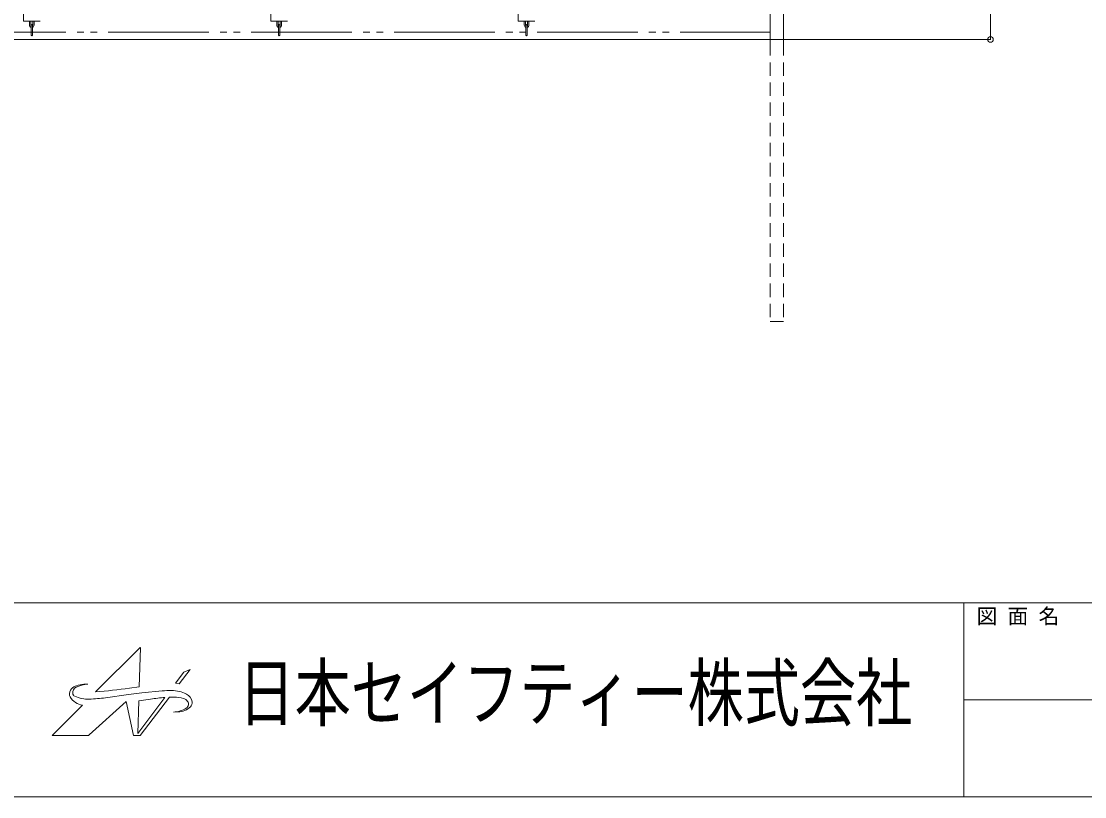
# Model space of a CAD drawing. Units: millimetres, scale not verified. Extents: x -9305 to 9305, y -6415 to 6415.
# Drawn here: x -1837 to 1971, y -6415 to -3639 of the extents above; entities that cross this region are included whole.
import ezdxf
from ezdxf.enums import TextEntityAlignment as Align

# ---------------------------------------------------------------- set-up
doc = ezdxf.new("R2010")
doc.units = ezdxf.units.MM
doc.header["$LTSCALE"] = 40
doc.header["$PDMODE"] = 32
doc.header["$PDSIZE"] = 20
doc.linetypes.add('DASHED1', pattern=[1.8, 1.2, -0.6])
doc.linetypes.add('DOUBLE_CHAIN2', pattern=[12.8, 9, -1, 0.6, -0.6, 0.6, -1])
for name, color, linetype, lineweight in [('0-0_0', 7, 'Continuous', 9), ('0-5_CLG-81', 7, 'Continuous', 9), ('0-B_ﾛｺﾞ', 5, 'Continuous', 9), ('0-C_図面枠', 7, 'Continuous', 9)]:
    doc.layers.add(name, color=color, linetype=linetype, lineweight=lineweight)
doc.styles.add('ＭＳ ゴシック', font='')
doc.styles.get('ＭＳ ゴシック').set_extended_font_data('MS Gothic')

msp = doc.modelspace()

# ---------------------------------------------------------------- linework, layer by layer
at = {"layer": '0-0_0'}
for p, q in [((1632.97, -3704.44), (1632.97, 795.56)), ((1632.97, 791.56), (1632.97, -3700.44)), ((1053.6, -3704.44), (1633.97, -3704.44))]:
    msp.add_line(p, q, dxfattribs=at)
msp.add_point((1632.97, -3704.44), dxfattribs=at)
at = {"layer": '0-5_CLG-81'}
for p, q in [((843.66, 720.26), (843.66, -3714.39)), ((892.26, 719.37), (892.26, -3714.39)), ((-1829.93, -3639.46), (-1829.93, 580.54)), ((-943.93, -3639.46), (-943.93, 580.54)), ((-57.93, -3639.46), (-57.93, 580.54)), ((-1829.93, -3639.46), (-1769.94, -3639.46)), ((-1808.44, -3639.46), (-1808.44, -3652.96)), ((-1803.44, -3639.46), (-1803.44, -3652.96)), ((-1802.44, -3653.96), (-1802.44, -3688.96)), ((-1797.44, -3653.96), (-1797.44, -3688.96)), ((-1796.44, -3639.46), (-1796.44, -3652.96)), ((-1791.44, -3639.46), (-1791.44, -3652.96)), ((-943.93, -3639.46), (-883.94, -3639.46)), ((-922.44, -3639.46), (-922.44, -3652.96)), ((-917.44, -3639.46), (-917.44, -3652.96)), ((-916.44, -3653.96), (-916.44, -3688.96)), ((-911.44, -3653.96), (-911.44, -3688.96)), ((-910.44, -3639.46), (-910.44, -3652.96)), ((-905.44, -3639.46), (-905.44, -3652.96)), ((-57.93, -3639.46), (2.06, -3639.46)), ((-36.44, -3639.46), (-36.44, -3652.96)), ((-31.44, -3639.46), (-31.44, -3652.96)), ((-30.44, -3653.96), (-30.44, -3688.96)), ((-25.44, -3653.96), (-25.44, -3688.96)), ((-24.44, -3639.46), (-24.44, -3652.96)), ((-19.44, -3639.46), (-19.44, -3652.96)), ((1376.12, -3704.44), (-7423.75, -3704.44))]:
    msp.add_line(p, q, dxfattribs=at)
at = {"layer": '0-5_CLG-81', "linetype": 'DOUBLE_CHAIN2'}
msp.add_line((-7157.7, -3677.86), (843.24, -3677.86), dxfattribs=at)
at = {"layer": '0-5_CLG-81', "linetype": 'DASHED1'}
for p, q in [((843.66, -3714.39), (843.66, -4714.39)), ((892.26, -3714.39), (892.26, -4714.39)), ((892.26, -4714.39), (843.66, -4714.39))]:
    msp.add_line(p, q, dxfattribs=at)
at = {"layer": '0-5_CLG-81'}
for centre, radius, start, end in [((-1799.94, -3652.96), 8.5, 180, 252.895), ((-1799.94, -3652.96), 3.5, 180, 224.415), ((-1799.94, -3653.96), 2.5, 0, 180), ((-1799.94, -3652.96), 3.5, 315.585, 0), ((-1799.94, -3652.96), 8.5, 287.105, 0), ((-913.94, -3652.96), 8.5, 180, 252.895), ((-913.94, -3652.96), 3.5, 180, 224.415), ((-913.94, -3653.96), 2.5, 0, 180), ((-913.94, -3652.96), 8.5, 287.105, 0), ((-913.94, -3652.96), 3.5, 315.585, 0), ((-27.94, -3652.96), 8.5, 180, 252.895), ((-27.94, -3652.96), 3.5, 180, 224.415), ((-27.94, -3653.96), 2.5, 0, 180), ((-27.94, -3652.96), 8.5, 287.105, 0), ((-27.94, -3652.96), 3.5, 315.585, 0), ((-1799.94, -3688.96), 2.5, 180, 0), ((-913.94, -3688.96), 2.5, 180, 0), ((-27.94, -3688.96), 2.5, 180, 0)]:
    msp.add_arc(centre, radius, start, end, dxfattribs=at)
at = {"layer": '0-B_ﾛｺﾞ'}
for p, q in [((-1599.3, -6012.31), (-1602.66, -6012.13)), ((-1416.66, -6071.4), (-1374.27, -6065.41)), ((-1292.42, -6111.75), (-1275.78, -6111.7))]:
    msp.add_line(p, q, dxfattribs=at)
for points in [[(-1571.03, -6040.13), (-1411.29, -5881), (-1410.88, -5882.13), (-1415.22, -6021.44), (-1449.97, -6026.36)], [(-1333, -6036.4), (-1405.76, -6043.02), (-1453.7, -6048.75), (-1535.88, -6060.66)], [(-1618.23, -6086.96), (-1726.9, -6195.59), (-1726.42, -6195.73), (-1597.28, -6195.84), (-1594.28, -6193.88), (-1461.54, -6073.92), (-1435.75, -6195.88), (-1411.14, -6195.88), (-1306.97, -6058.39), (-1289.93, -6058.32)], [(-1322.85, -6059.28), (-1420.43, -6188.15), (-1416.66, -6071.4)]]:
    msp.add_lwpolyline(points, dxfattribs=at)
msp.add_lwpolyline([(-1285.14, -6008.65), (-1271.6, -6011.22), (-1232.77, -5959.87), (-1255.38, -5969.51)], close=True, dxfattribs=at)
for centre, radius, start, end in [((-1589.68, -6133.65), 121.72, 94.53365, 114.83245), ((-1603.12, -6133.94), 122.09, 94.87761, 107.54618), ((-1606.93, -6089.33), 77.32, 86.83781, 94.87761), ((-1637.9, -6047.52), 27.31, 137.3376, 189.71275), ((-1648.37, -6049.31), 16.69, 189.71275, 211.14694), ((-1627.38, -6057.21), 41.62, 107.54618, 137.3376), ((-1631.72, -6042.8), 21.61, 114.83245, 184.93336), ((-1640.43, -6043.55), 12.87, 184.93336, 245.82613), ((-1763.17, -3812.4), 2236, 274.92935, 278.0518), ((-1763.17, -3812.4), 2236, 274.92935, 278.0518), ((-1302.57, -6305.44), 270.76, 89.15854, 96.45212), ((-1300.39, -6156.66), 121.96, 63.69068, 89.15854), ((-1262.98, -6080.99), 37.55, 8.17288, 63.69068), ((-1610.3, -6026.3), 61.18, 211.14694, 262.55517), ((-1597.15, -5947.14), 118.55, 245.82613, 271.56003), ((-1607.52, -5566.39), 499.43, 271.56003, 278.24678), ((-1206.44, -7254.79), 1201.16, 95.56117, 98.03149), ((-1289.5, -6171.45), 113.12, 73.31829, 90.21697), ((-1275.94, -6049.68), 62.02, 270.14682, 315.9742), ((-1265.32, -6090.77), 28.9, 36.42787, 73.31829), ((-1255.67, -6083.64), 16.9, 302.01879, 36.42787), ((-1246.06, -6078.56), 20.46, 315.9742, 8.17288), ((-1294.8, -6021.07), 90.71, 271.50312, 302.01879)]:
    msp.add_arc(centre, radius, start, end, dxfattribs=at)
at = {"layer": '0-C_図面枠'}
for p, q in [((-9304.61, -5721.47), (9304.61, -5721.47)), ((1537.28, -5721.47), (1537.28, -6414.98)), ((1537.28, -6068.22), (9304.61, -6068.22))]:
    msp.add_line(p, q, dxfattribs=at)
msp.add_lwpolyline([(-9304.61, -6414.98), (9304.61, -6414.98), (9304.61, 6414.98), (-9304.61, 6414.98)], dxfattribs=at)

# ---------------------------------------------------------------- texts
at = {"layer": '0-B_ﾛｺﾞ', "color": 7, "style": 'ＭＳ ゴシック', "width": 0.75}
msp.add_text('日本セイフティー株式会社', height=196.5, dxfattribs=at).set_placement((-1059.46, -6200.01), align=Align.BOTTOM_LEFT)
at = {"layer": '0-C_図面枠', "style": 'ＭＳ ゴシック'}
msp.add_text('図 面 名', height=54.23, dxfattribs=at).set_placement((1583.52, -5812.08), align=Align.BOTTOM_LEFT)

doc.saveas('drawing.dxf')
